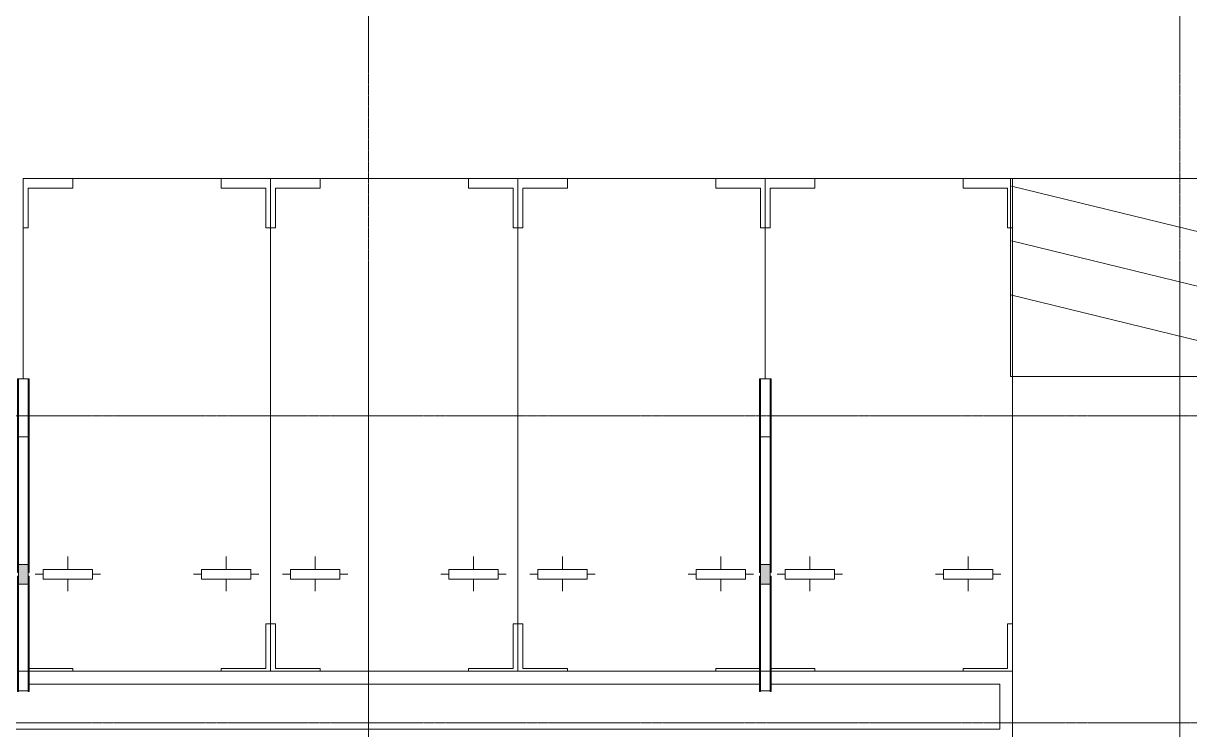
# Model space of a CAD drawing. Header units: millimetres. Extents: x -24439 to 198341, y -52871 to 149926.
# Drawn here: x 65663 to 77453, y 69867 to 77003 of the extents above; entities that cross this region are included whole.
import ezdxf

# ---------------------------------------------------------------- set-up
doc = ezdxf.new("R2010")
doc.units = ezdxf.units.MM
doc.linetypes.add('Grid Line', pattern=[22.225, 12.7, -3.175, 3.175, -3.175])
for name, color, linetype, lineweight in [('A-DETL-THIN', 151, 'Continuous', 9), ('A-FLOR', 192, 'Continuous', 9), ('C-PRKG', 70, 'Continuous', 9), ('S-COLS', 52, 'Continuous', 9), ('S-COLS-3', 9, 'Continuous', 9), ('S-COLS-4', 52, 'Continuous', 18), ('S-GRID-1', 1, 'Grid Line', 9)]:
    doc.layers.add(name, color=color, linetype=linetype, lineweight=lineweight)

# ---------------------------------------------------------------- blocks, each defined once
blk = doc.blocks.new('xe oto1 - xe oto-V152-TKCS_MB ĐỊNH VỊ CAO ĐỘ THIẾT KẾ')
at = {"layer": 'C-PRKG'}
for p, q in [((-2500, 0), (0, 0)), ((-2500, -4980), (-2500, 0)), ((-500, 0), (0, 0)), ((-500, -100), (-500, 0)), ((0, 0), (0, -500)), ((0, 0), (0, -4980)), ((-2500, 0), (-2000, 0)), ((-2500, -500), (-2500, 0)), ((-2450, -100), (-2450, -500)), ((-2000, -100), (-2450, -100)), ((-2000, 0), (-2000, -100)), ((-50, -100), (-500, -100)), ((-50, -500), (-50, -100)), ((-2450, -500), (-2500, -500)), ((-2500, -500), (-2500, -4500)), ((-2500, -4500), (-2500, -500)), ((0, -500), (-50, -500)), ((0, -500), (0, -4500)), ((0, -4500), (0, -500)), ((-2050, -3950), (-2050, -3820)), ((-2050, -3950), (-2050, -3820)), ((-450, -3950), (-450, -3820)), ((-450, -3950), (-450, -3820)), ((-2300, -4000), (-2380, -4000)), ((-2300, -4000), (-2380, -4000)), ((-2300, -3950), (-1800, -3950)), ((-2300, -4050), (-2300, -3950)), ((-1800, -3950), (-1800, -4050)), ((-1720, -4000), (-1800, -4000)), ((-1720, -4000), (-1800, -4000)), ((-700, -4000), (-780, -4000)), ((-700, -4000), (-780, -4000)), ((-700, -3950), (-200, -3950)), ((-700, -4050), (-700, -3950)), ((-200, -3950), (-200, -4050)), ((-120, -4000), (-200, -4000)), ((-120, -4000), (-200, -4000)), ((-1800, -4050), (-2300, -4050)), ((-2050, -4170), (-2050, -4050)), ((-2050, -4170), (-2050, -4050)), ((-200, -4050), (-700, -4050)), ((-450, -4170), (-450, -4050)), ((-450, -4170), (-450, -4050)), ((-2500, -4500), (-2450, -4500)), ((-2500, -4980), (-2500, -4500)), ((-2450, -4500), (-2450, -4950)), ((-50, -4500), (0, -4500)), ((-50, -4950), (-50, -4500)), ((0, -4500), (0, -4980)), ((-2450, -4950), (-2000, -4950)), ((-2000, -4950), (-2000, -4980)), ((-500, -4950), (-50, -4950)), ((-500, -4980), (-500, -4950))]:
    blk.add_line(p, q, dxfattribs=at)
blk = doc.blocks.new('xe oto1 - xe oto-615462-TKCS_MB ĐỊNH VỊ CAO ĐỘ THIẾT KẾ')
at = {"layer": 'C-PRKG'}
for p, q in [((-2500, 0), (0, 0)), ((-2500, -2025), (-2500, 0)), ((-500, 0), (0, 0)), ((-500, -100), (-500, 0)), ((0, 0), (0, -500)), ((0, 0), (0, -4980)), ((-2500, 0), (-2000, 0)), ((-2500, -500), (-2500, 0)), ((-2450, -100), (-2450, -500)), ((-2000, -100), (-2450, -100)), ((-2000, 0), (-2000, -100)), ((-50, -100), (-500, -100)), ((-50, -500), (-50, -100)), ((-2450, -500), (-2500, -500)), ((-2500, -500), (-2500, -2025)), ((-2500, -2025), (-2500, -500)), ((0, -500), (-50, -500)), ((0, -500), (0, -4500)), ((0, -4500), (0, -500)), ((-2050, -3950), (-2050, -3820)), ((-2050, -3950), (-2050, -3820)), ((-450, -3950), (-450, -3820)), ((-450, -3950), (-450, -3820)), ((-2300, -4000), (-2380, -4000)), ((-2300, -4000), (-2380, -4000)), ((-2300, -3950), (-1800, -3950)), ((-2300, -4050), (-2300, -3950)), ((-1800, -3950), (-1800, -4050)), ((-1720, -4000), (-1800, -4000)), ((-1720, -4000), (-1800, -4000)), ((-700, -4000), (-780, -4000)), ((-700, -4000), (-780, -4000)), ((-700, -3950), (-200, -3950)), ((-700, -4050), (-700, -3950)), ((-200, -3950), (-200, -4050)), ((-120, -4000), (-200, -4000)), ((-120, -4000), (-200, -4000)), ((-1800, -4050), (-2300, -4050)), ((-2050, -4170), (-2050, -4050)), ((-2050, -4170), (-2050, -4050)), ((-200, -4050), (-700, -4050)), ((-450, -4170), (-450, -4050)), ((-450, -4170), (-450, -4050)), ((-50, -4500), (0, -4500)), ((-50, -4950), (-50, -4500)), ((0, -4500), (0, -4980)), ((-2440, -4950), (-2000, -4950)), ((-2000, -4950), (-2000, -4980)), ((-500, -4950), (-50, -4950)), ((-500, -4980), (-500, -4950))]:
    blk.add_line(p, q, dxfattribs=at)
blk = doc.blocks.new('xe oto1 - xe oto-V150-TKCS_MB ĐỊNH VỊ CAO ĐỘ THIẾT KẾ')
at = {"layer": 'C-PRKG'}
for p, q in [((-2500, 0), (0, 0)), ((-2500, -4980), (-2500, 0)), ((-500, 0), (0, 0)), ((-500, -100), (-500, 0)), ((0, 0), (0, -500)), ((0, 0), (0, -2025)), ((-2500, 0), (-2000, 0)), ((-2500, -500), (-2500, 0)), ((-2450, -100), (-2450, -500)), ((-2000, -100), (-2450, -100)), ((-2000, 0), (-2000, -100)), ((-50, -100), (-500, -100)), ((-50, -500), (-50, -100)), ((-2450, -500), (-2500, -500)), ((-2500, -500), (-2500, -4500)), ((-2500, -4500), (-2500, -500)), ((0, -500), (-50, -500)), ((0, -500), (0, -2025)), ((0, -2025), (0, -500)), ((-2050, -3950), (-2050, -3820)), ((-2050, -3950), (-2050, -3820)), ((-450, -3950), (-450, -3820)), ((-450, -3950), (-450, -3820)), ((-2300, -4000), (-2380, -4000)), ((-2300, -4000), (-2380, -4000)), ((-2300, -3950), (-1800, -3950)), ((-2300, -4050), (-2300, -3950)), ((-1800, -3950), (-1800, -4050)), ((-1720, -4000), (-1800, -4000)), ((-1720, -4000), (-1800, -4000)), ((-700, -4000), (-780, -4000)), ((-700, -4000), (-780, -4000)), ((-700, -3950), (-200, -3950)), ((-700, -4050), (-700, -3950)), ((-200, -3950), (-200, -4050)), ((-120, -4000), (-200, -4000)), ((-120, -4000), (-200, -4000)), ((-1800, -4050), (-2300, -4050)), ((-2050, -4170), (-2050, -4050)), ((-2050, -4170), (-2050, -4050)), ((-200, -4050), (-700, -4050)), ((-450, -4170), (-450, -4050)), ((-450, -4170), (-450, -4050)), ((-2500, -4500), (-2450, -4500)), ((-2500, -4980), (-2500, -4500)), ((-2450, -4500), (-2450, -4950)), ((-2450, -4950), (-2000, -4950)), ((-2000, -4950), (-2000, -4980)), ((-500, -4950), (-60, -4950)), ((-500, -4980), (-500, -4950))]:
    blk.add_line(p, q, dxfattribs=at)
blk = doc.blocks.new('TRỤ ĐỂ XE - TRỤ ĐỂ XE-2599185-TKCS_MB ĐỊNH VỊ CAO ĐỘ THIẾT KẾ')
at = {"layer": 'S-COLS-3'}
blk.add_hatch(color=256, dxfattribs=at).paths.add_polyline_path([(50, 100), (-50, 100), (-50, -100), (50, -100), (50, 20)])
at = {"layer": 'S-COLS'}
for p, q in [((-60, 961), (-60, 1185)), ((-60, 1185), (-50, 1185)), ((-50, 1185), (-50, 961)), ((50, 961), (50, 1185)), ((50, 1185), (60, 1185)), ((60, 1185), (60, 961)), ((-50, 1177), (50, 1177)), ((-60, 20), (-60, 961)), ((-50, 961), (-60, 961)), ((50, 978), (-50, 978)), ((-50, 961), (-50, 20)), ((50, 20), (50, 961)), ((60, 961), (50, 961)), ((60, 961), (60, 20)), ((-50, 20), (-60, 20)), ((50, 100), (-50, 100)), ((60, 20), (50, 20)), ((-60, -1363), (-60, -20)), ((-50, -20), (-60, -20)), ((-50, -1363), (-50, -20)), ((50, -100), (-50, -100)), ((50, -1363), (50, -20)), ((60, -20), (50, -20)), ((60, -1363), (60, -20)), ((-60, -1966), (-60, -1363)), ((-50, -1363), (-60, -1363)), ((-50, -1966), (-50, -1363)), ((-50, -1388), (50, -1388)), ((50, -1966), (50, -1363)), ((60, -1363), (50, -1363)), ((60, -1966), (60, -1363)), ((-50, -1966), (-60, -1966)), ((-60, -1966), (-60, -1975)), ((-60, -1975), (60, -1975)), ((-50, -1974), (-50, -1966)), ((-50, -1974), (50, -1974)), ((60, -1966), (50, -1966)), ((50, -1974), (50, -1966)), ((60, -1975), (60, -1966))]:
    blk.add_line(p, q, dxfattribs=at)
at = {"layer": 'S-COLS-4'}
for p, q in [((-50, 20), (-50, -20)), ((50, -20), (50, 20))]:
    blk.add_line(p, q, dxfattribs=at)

msp = doc.modelspace()

# ---------------------------------------------------------------- linework, layer by layer
at = {"layer": 'A-DETL-THIN'}
for p, q in [((75642.6, 75436.3), (85242.6, 75436.3)), ((75642.6, 73436.3), (75642.6, 75436.3)), ((80442.6, 74186.3), (75652.6, 75357)), ((80442.6, 73636.3), (75652.6, 74807)), ((79010.4, 73436.3), (75642.6, 74259.4)), ((85242.6, 73436.3), (75642.6, 73436.3))]:
    msp.add_line(p, q, dxfattribs=at)
at = {"layer": 'A-FLOR'}
for p, q in [((66162.6, 75436.3), (67662.6, 75436.3)), ((68662.6, 75436.3), (70162.6, 75436.3)), ((71162.6, 75436.3), (72662.6, 75436.3)), ((73662.6, 75436.3), (75162.6, 75436.3)), ((75662.6, 75436.3), (85242.6, 75436.3)), ((75662.6, 74936.3), (75662.6, 70936.3)), ((85242.6, 73436.3), (75662.6, 73436.3)), ((73102.6, 70456.3), (65722.6, 70456.3)), ((75662.6, 70456.3), (73222.6, 70456.3)), ((75662.6, 69741.9), (75662.6, 70456.3)), ((65722.6, 70326.3), (73102.6, 70326.3)), ((73222.6, 70326.3), (75532.6, 70326.3)), ((75532.6, 70326.3), (75532.6, 69871.9)), ((75532.6, 69871.9), (63162.6, 69871.9))]:
    msp.add_line(p, q, dxfattribs=at)
at = {"layer": 'S-GRID-1'}
for p, q in [((69152.6, 20960.6), (69152.6, 80482.7)), ((77352.6, 20960.6), (77352.6, 80482.7)), ((131551.8, 73036.9), (29351.8, 73036.9)), ((131551.8, 69936.9), (29351.8, 69936.9))]:
    msp.add_line(p, q, dxfattribs=at)

# ---------------------------------------------------------------- block references
at = {"layer": 'C-PRKG'}
for name, p in [('xe oto1 - xe oto-615462-TKCS_MB ĐỊNH VỊ CAO ĐỘ THIẾT KẾ', (68162.6, 75436.3)), ('xe oto1 - xe oto-V152-TKCS_MB ĐỊNH VỊ CAO ĐỘ THIẾT KẾ', (70662.6, 75436.3)), ('xe oto1 - xe oto-V150-TKCS_MB ĐỊNH VỊ CAO ĐỘ THIẾT KẾ', (73162.6, 75436.3)), ('xe oto1 - xe oto-615462-TKCS_MB ĐỊNH VỊ CAO ĐỘ THIẾT KẾ', (75662.6, 75436.3))]:
    msp.add_blockref(name, p, dxfattribs=at)
at = {"layer": 'S-COLS', "rotation": 180}
for p in [(65662.6, 71436.3), (73162.6, 71436.3)]:
    msp.add_blockref('TRỤ ĐỂ XE - TRỤ ĐỂ XE-2599185-TKCS_MB ĐỊNH VỊ CAO ĐỘ THIẾT KẾ', p, dxfattribs=at)

doc.saveas('drawing.dxf')
